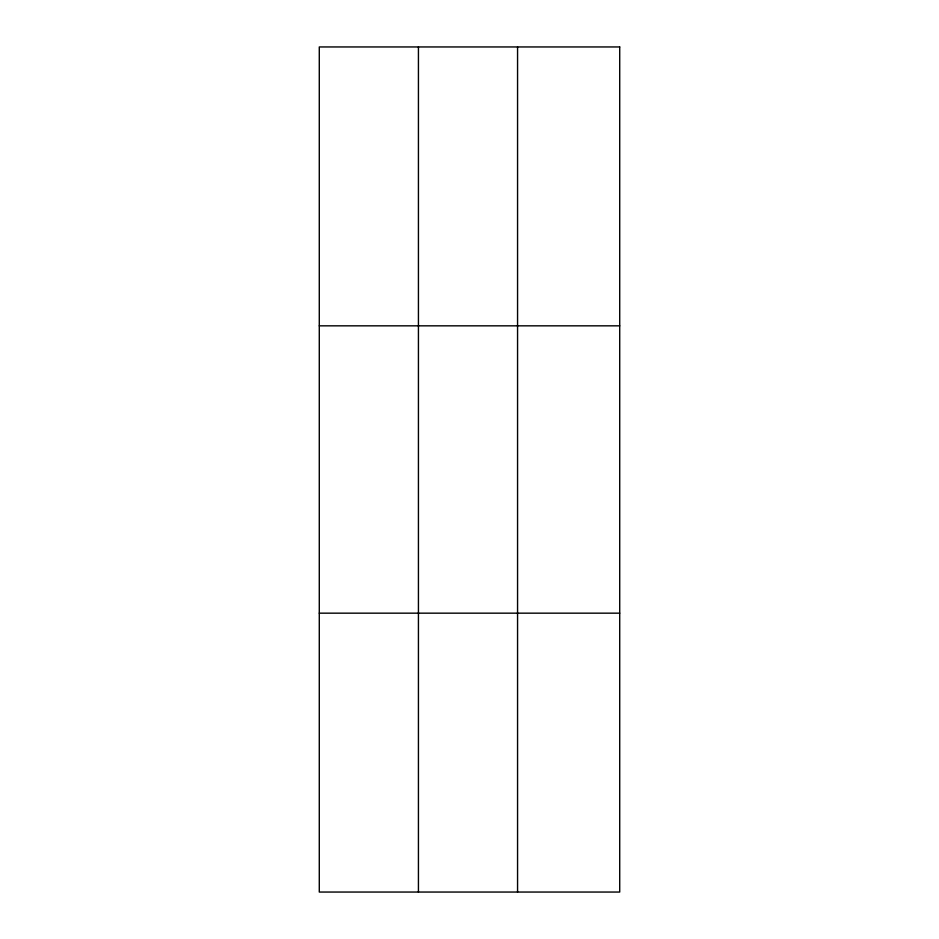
<?xml version="1.0" encoding="UTF-8"?>
<svg xmlns="http://www.w3.org/2000/svg" width="939" height="939" viewBox="0 0 939 939"><rect width="100%" height="100%" fill="white"/><g stroke="black" fill="none" stroke-linecap="round" stroke-linejoin="round"><path stroke-width="1.41" d="M418.43 46.95L418.43 892.05M517.565 46.95L517.565 892.05M319.283 325.833L619.717 325.833M319.283 613.167L619.717 613.167M619.717 46.95L619.717 892.05L319.283 892.05L319.283 46.95L619.717 46.95"/></g></svg>
